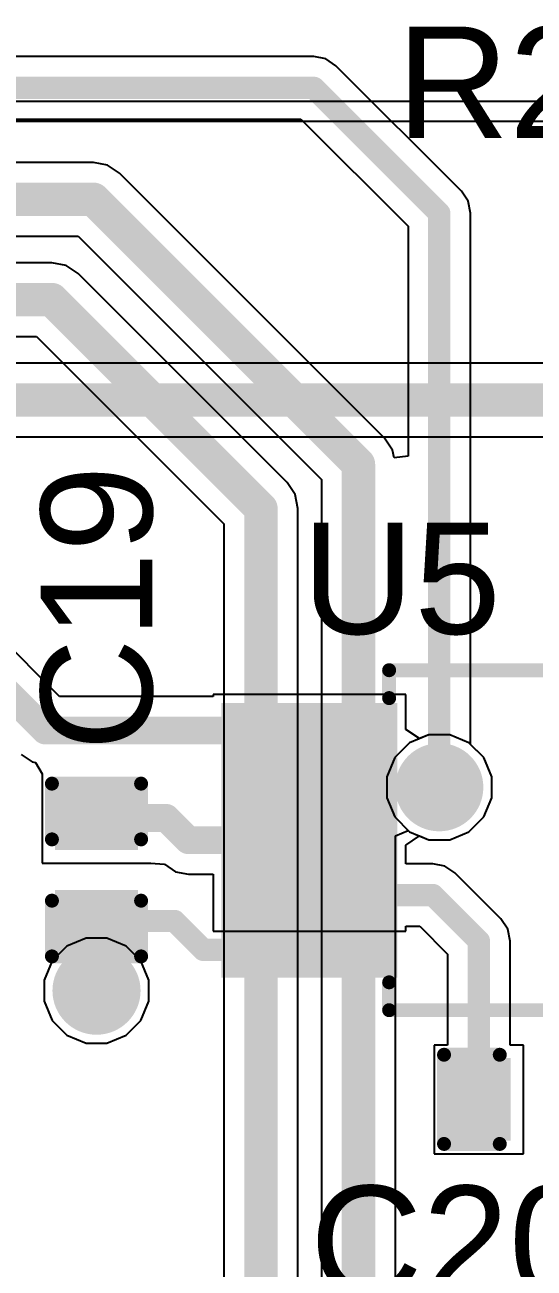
# Model space of a CAD drawing. Header units: inches. Extents: x -0.91 to 3.86, y -0.82 to 4.16.
# Drawn here: x 0.6293 to 0.812, y 3.1334 to 3.5796 of the extents above; entities that cross this region are included whole.
import ezdxf

# ---------------------------------------------------------------- set-up
doc = ezdxf.new("R2010")
doc.units = ezdxf.units.IN
doc.header["$MEASUREMENT"] = 0
for name, color, linetype in [('Bottom Layer 1', 5, 'Continuous'), ('Bottom Solder', 6, 'Continuous'), ('GND+Signal', 16, 'Continuous'), ('PWR+Signal', 76, 'Continuous'), ('Top Layer 1', 1, 'Continuous'), ('Top Overlay', 2, 'Continuous'), ('Top Paste', 8, 'Continuous'), ('Top Solder', 216, 'Continuous'), ('Via Holes', 16, 'Continuous')]:
    doc.layers.add(name, color=color, linetype=linetype)
doc.styles.add('Arial', font='', dxfattribs={"height": 0.2})
doc.styles.get('Arial').set_extended_font_data('Arial')

# ---------------------------------------------------------------- blocks, each defined once
blk = doc.blocks.new('10_MSOP_117')
at = {"layer": 'Top Layer 1'}
for points in [[(-0.11417395, 0.0452755), (-0.05905585, 0.0452755), (-0.05905585, 0.0334645), (-0.11417395, 0.0334645)], [(0.05905605, 0.0452755), (0.11417415, 0.0452755), (0.11417415, 0.0334645), (0.05905605, 0.0334645)], [(-0.11417395, 0.0255915), (-0.05905585, 0.0255915), (-0.05905585, 0.0137805), (-0.11417395, 0.0137805)], [(0.05905605, 0.0255895), (0.11417415, 0.0255895), (0.11417415, 0.0137785), (0.05905605, 0.0137785)], [(-0.11417395, 0.0059055), (-0.05905585, 0.0059055), (-0.05905585, -0.0059055), (-0.11417395, -0.0059055)], [(0.05905605, 0.0059055), (0.11417415, 0.0059055), (0.11417415, -0.0059055), (0.05905605, -0.0059055)], [(-0.11417395, -0.0137805), (-0.05905585, -0.0137805), (-0.05905585, -0.0255915), (-0.11417395, -0.0255915)], [(0.05905605, -0.0137805), (0.11417415, -0.0137805), (0.11417415, -0.0255915), (0.05905605, -0.0255915)], [(-0.11417395, -0.0334645), (-0.05905585, -0.0334645), (-0.05905585, -0.0452755), (-0.11417395, -0.0452755)], [(0.05905605, -0.0334645), (0.11417415, -0.0334645), (0.11417415, -0.0452755), (0.05905605, -0.0452755)]]:
    blk.add_hatch(color=1, dxfattribs=at).paths.add_polyline_path(points)
at = {"layer": 'Top Paste'}
for points in [[(-0.11417395, 0.0452755), (-0.05905585, 0.0452755), (-0.05905585, 0.0334645), (-0.11417395, 0.0334645)], [(0.05905605, 0.0452755), (0.11417415, 0.0452755), (0.11417415, 0.0334645), (0.05905605, 0.0334645)], [(-0.11417395, 0.0255915), (-0.05905585, 0.0255915), (-0.05905585, 0.0137805), (-0.11417395, 0.0137805)], [(0.05905605, 0.0255895), (0.11417415, 0.0255895), (0.11417415, 0.0137785), (0.05905605, 0.0137785)], [(-0.11417395, 0.0059055), (-0.05905585, 0.0059055), (-0.05905585, -0.0059055), (-0.11417395, -0.0059055)], [(0.05905605, 0.0059055), (0.11417415, 0.0059055), (0.11417415, -0.0059055), (0.05905605, -0.0059055)], [(-0.11417395, -0.0137805), (-0.05905585, -0.0137805), (-0.05905585, -0.0255915), (-0.11417395, -0.0255915)], [(0.05905605, -0.0137805), (0.11417415, -0.0137805), (0.11417415, -0.0255915), (0.05905605, -0.0255915)], [(-0.11417395, -0.0334645), (-0.05905585, -0.0334645), (-0.05905585, -0.0452755), (-0.11417395, -0.0452755)], [(0.05905605, -0.0334645), (0.11417415, -0.0334645), (0.11417415, -0.0452755), (0.05905605, -0.0452755)]]:
    blk.add_hatch(color=8, dxfattribs=at).paths.add_polyline_path(points)
at = {"layer": 'Top Solder'}
for points in [[(-0.11817395, 0.0492755), (-0.05505585, 0.0492755), (-0.05505585, 0.0294645), (-0.11817395, 0.0294645)], [(0.05505605, 0.0492755), (0.11817415, 0.0492755), (0.11817415, 0.0294645), (0.05505605, 0.0294645)], [(-0.11817395, 0.0295915), (-0.05505585, 0.0295915), (-0.05505585, 0.0097805), (-0.11817395, 0.0097805)], [(0.05505605, 0.0295895), (0.11817415, 0.0295895), (0.11817415, 0.0097785), (0.05505605, 0.0097785)], [(-0.11817395, 0.0099055), (-0.05505585, 0.0099055), (-0.05505585, -0.0099055), (-0.11817395, -0.0099055)], [(0.05505605, 0.0099055), (0.11817415, 0.0099055), (0.11817415, -0.0099055), (0.05505605, -0.0099055)], [(-0.11817395, -0.0097805), (-0.05505585, -0.0097805), (-0.05505585, -0.0295915), (-0.11817395, -0.0295915)], [(0.05505605, -0.0097805), (0.11817415, -0.0097805), (0.11817415, -0.0295915), (0.05505605, -0.0295915)], [(-0.11817395, -0.0294645), (-0.05505585, -0.0294645), (-0.05505585, -0.0492755), (-0.11817395, -0.0492755)], [(0.05505605, -0.0294645), (0.11817415, -0.0294645), (0.11817415, -0.0492755), (0.05505605, -0.0492755)]]:
    blk.add_hatch(color=216, dxfattribs=at).paths.add_polyline_path(points)
at = {"layer": 'Top Overlay'}
for points in [[(0.0579991, 0.061, 0.005, 0.005, 0), (-0.0580009, 0.061, 0.005, 0.005, 0)], [(-0.0580009, 0.061, 0.005, 0.005, 0), (-0.0580009, 0.051, 0.005, 0.005, 0)], [(0.0579991, 0.061, 0.005, 0.005, 0), (0.0579991, 0.051, 0.005, 0.005, 0)], [(-0.1200009, 0.04, 0.005, 0.005, 0), (-0.1250009, 0.045, 0.005, 0.005, 0)], [(-0.1250009, 0.045, 0.005, 0.005, 0), (-0.1250009, 0.035, 0.005, 0.005, 0)], [(-0.1200009, 0.04, 0.005, 0.005, 0), (-0.1250009, 0.035, 0.005, 0.005, 0)], [(-0.0580009, -0.051, 0.005, 0.005, 0), (-0.0580009, -0.061, 0.005, 0.005, 0)], [(0.0579991, -0.051, 0.005, 0.005, 0), (0.0579991, -0.061, 0.005, 0.005, 0)], [(0.0579991, -0.061, 0.005, 0.005, 0), (-0.0580009, -0.061, 0.005, 0.005, 0)]]:
    blk.add_lwpolyline(points, format="xyseb", dxfattribs=at)
for points in [[(-0.0592509, 0.061, 0.0025, 0.0025, 1), (-0.0567509, 0.061, 0.0025, 0.0025, 1)], [(-0.0592509, 0.061, 0.0025, 0.0025, 1), (-0.0567509, 0.061, 0.0025, 0.0025, 1)], [(0.0567491, 0.061, 0.0025, 0.0025, 1), (0.0592491, 0.061, 0.0025, 0.0025, 1)], [(0.0567491, 0.061, 0.0025, 0.0025, 1), (0.0592491, 0.061, 0.0025, 0.0025, 1)], [(-0.0592509, 0.051, 0.0025, 0.0025, 1), (-0.0567509, 0.051, 0.0025, 0.0025, 1)], [(0.0567491, 0.051, 0.0025, 0.0025, 1), (0.0592491, 0.051, 0.0025, 0.0025, 1)], [(-0.1262509, 0.045, 0.0025, 0.0025, 1), (-0.1237509, 0.045, 0.0025, 0.0025, 1)], [(-0.1262509, 0.045, 0.0025, 0.0025, 1), (-0.1237509, 0.045, 0.0025, 0.0025, 1)], [(-0.1212509, 0.04, 0.0025, 0.0025, 1), (-0.1187509, 0.04, 0.0025, 0.0025, 1)], [(-0.1212509, 0.04, 0.0025, 0.0025, 1), (-0.1187509, 0.04, 0.0025, 0.0025, 1)], [(-0.1262509, 0.035, 0.0025, 0.0025, 1), (-0.1237509, 0.035, 0.0025, 0.0025, 1)], [(-0.1262509, 0.035, 0.0025, 0.0025, 1), (-0.1237509, 0.035, 0.0025, 0.0025, 1)], [(-0.0592509, -0.051, 0.0025, 0.0025, 1), (-0.0567509, -0.051, 0.0025, 0.0025, 1)], [(0.0567491, -0.051, 0.0025, 0.0025, 1), (0.0592491, -0.051, 0.0025, 0.0025, 1)], [(-0.0592509, -0.061, 0.0025, 0.0025, 1), (-0.0567509, -0.061, 0.0025, 0.0025, 1)], [(-0.0592509, -0.061, 0.0025, 0.0025, 1), (-0.0567509, -0.061, 0.0025, 0.0025, 1)], [(0.0567491, -0.061, 0.0025, 0.0025, 1), (0.0592491, -0.061, 0.0025, 0.0025, 1)], [(0.0567491, -0.061, 0.0025, 0.0025, 1), (0.0592491, -0.061, 0.0025, 0.0025, 1)]]:
    blk.add_lwpolyline(points, format="xyseb", close=True, dxfattribs=at)
blk = doc.blocks.new('C___0402_231')
at = {"layer": 'Top Layer 1'}
for points in [[(-0.0274999, -0.0125), (-0.0274999, 0.0125), (-0.009499899999999999, 0.0125), (-0.009499900000000002, -0.0125)], [(0.0095001, -0.0125), (0.009500100000000001, 0.0125), (0.0275001, 0.0125), (0.0275001, -0.0125)]]:
    blk.add_hatch(color=1, dxfattribs=at).paths.add_polyline_path(points)
at = {"layer": 'Top Paste'}
for points in [[(-0.0274999, -0.0125), (-0.0274999, 0.0125), (-0.009499899999999999, 0.0125), (-0.009499900000000002, -0.0125)], [(0.0095001, -0.0125), (0.009500100000000001, 0.0125), (0.0275001, 0.0125), (0.0275001, -0.0125)]]:
    blk.add_hatch(color=8, dxfattribs=at).paths.add_polyline_path(points)
at = {"layer": 'Top Solder'}
for points in [[(-0.0298621, -0.0148622), (-0.0298621, 0.0148622), (-0.007137699999999999, 0.0148622), (-0.007137700000000001, -0.0148622)], [(0.007137899999999998, -0.0148622), (0.007137900000000002, 0.0148622), (0.0298623, 0.0148622), (0.0298623, -0.0148622)]]:
    blk.add_hatch(color=216, dxfattribs=at).paths.add_polyline_path(points)
at = {"layer": 'Top Overlay'}
for points in [[(-0.0109999, 0.016, 0.005, 0.005, 0), (-0.0309999, 0.016, 0.005, 0.005, 0)], [(-0.0309999, 0.016, 0.005, 0.005, 0), (-0.0309999, -0.016, 0.005, 0.005, 0)], [(0.0310001, 0.016, 0.005, 0.005, 0), (0.0110001, 0.016, 0.005, 0.005, 0)], [(0.0310001, 0.016, 0.005, 0.005, 0), (0.0310001, -0.016, 0.005, 0.005, 0)], [(-0.0109999, -0.016, 0.005, 0.005, 0), (-0.0309999, -0.016, 0.005, 0.005, 0)], [(0.0310001, -0.016, 0.005, 0.005, 0), (0.0110001, -0.016, 0.005, 0.005, 0)]]:
    blk.add_lwpolyline(points, format="xyseb", dxfattribs=at)
for points in [[(-0.0322499, 0.016, 0.0025, 0.0025, 1), (-0.0297499, 0.016, 0.0025, 0.0025, 1)], [(-0.0322499, 0.016, 0.0025, 0.0025, 1), (-0.0297499, 0.016, 0.0025, 0.0025, 1)], [(-0.0122499, 0.016, 0.0025, 0.0025, 1), (-0.0097499, 0.016, 0.0025, 0.0025, 1)], [(0.0097501, 0.016, 0.0025, 0.0025, 1), (0.0122501, 0.016, 0.0025, 0.0025, 1)], [(0.0297501, 0.016, 0.0025, 0.0025, 1), (0.0322501, 0.016, 0.0025, 0.0025, 1)], [(0.0297501, 0.016, 0.0025, 0.0025, 1), (0.0322501, 0.016, 0.0025, 0.0025, 1)], [(-0.0322499, -0.016, 0.0025, 0.0025, 1), (-0.0297499, -0.016, 0.0025, 0.0025, 1)], [(-0.0322499, -0.016, 0.0025, 0.0025, 1), (-0.0297499, -0.016, 0.0025, 0.0025, 1)], [(-0.0122499, -0.016, 0.0025, 0.0025, 1), (-0.0097499, -0.016, 0.0025, 0.0025, 1)], [(0.0097501, -0.016, 0.0025, 0.0025, 1), (0.0122501, -0.016, 0.0025, 0.0025, 1)], [(0.0297501, -0.016, 0.0025, 0.0025, 1), (0.0322501, -0.016, 0.0025, 0.0025, 1)], [(0.0297501, -0.016, 0.0025, 0.0025, 1), (0.0322501, -0.016, 0.0025, 0.0025, 1)]]:
    blk.add_lwpolyline(points, format="xyseb", close=True, dxfattribs=at)
blk = doc.blocks.new('C___0402_232')
at = {"layer": 'Top Layer 1'}
for points in [[(-0.027501, -0.0124991), (-0.027501, 0.0125009), (-0.009501000000000002, 0.0125009), (-0.009500999999999997, -0.0124991)], [(0.009499000000000002, -0.0124991), (0.009498999999999997, 0.0125009), (0.027499, 0.0125009), (0.027499, -0.0124991)]]:
    blk.add_hatch(color=1, dxfattribs=at).paths.add_polyline_path(points)
at = {"layer": 'Top Paste'}
for points in [[(-0.027501, -0.0124991), (-0.027501, 0.0125009), (-0.009501000000000002, 0.0125009), (-0.009500999999999997, -0.0124991)], [(0.009499000000000002, -0.0124991), (0.009498999999999997, 0.0125009), (0.027499, 0.0125009), (0.027499, -0.0124991)]]:
    blk.add_hatch(color=8, dxfattribs=at).paths.add_polyline_path(points)
at = {"layer": 'Top Solder'}
for points in [[(-0.0298632, -0.0148613), (-0.0298632, 0.0148631), (-0.007138800000000003, 0.0148631), (-0.007138799999999997, -0.0148613)], [(0.007136800000000003, -0.0148613), (0.007136799999999997, 0.0148631), (0.0298612, 0.0148631), (0.0298612, -0.0148613)]]:
    blk.add_hatch(color=216, dxfattribs=at).paths.add_polyline_path(points)
at = {"layer": 'Top Overlay'}
for points in [[(-0.011001, 0.0160009, 0.005, 0.005, 0), (-0.031001, 0.0160009, 0.005, 0.005, 0)], [(-0.031001, -0.0159991, 0.005, 0.005, 0), (-0.031001, 0.0160009, 0.005, 0.005, 0)], [(0.030999, 0.0160009, 0.005, 0.005, 0), (0.010999, 0.0160009, 0.005, 0.005, 0)], [(0.030999, -0.0159991, 0.005, 0.005, 0), (0.030999, 0.0160009, 0.005, 0.005, 0)], [(-0.011001, -0.0159991, 0.005, 0.005, 0), (-0.031001, -0.0159991, 0.005, 0.005, 0)], [(0.030999, -0.0159991, 0.005, 0.005, 0), (0.010999, -0.0159991, 0.005, 0.005, 0)]]:
    blk.add_lwpolyline(points, format="xyseb", dxfattribs=at)
for points in [[(-0.032251, 0.0160009, 0.0025, 0.0025, 1), (-0.029751, 0.0160009, 0.0025, 0.0025, 1)], [(-0.032251, 0.0160009, 0.0025, 0.0025, 1), (-0.029751, 0.0160009, 0.0025, 0.0025, 1)], [(-0.012251, 0.0160009, 0.0025, 0.0025, 1), (-0.009751, 0.0160009, 0.0025, 0.0025, 1)], [(0.009749, 0.0160009, 0.0025, 0.0025, 1), (0.012249, 0.0160009, 0.0025, 0.0025, 1)], [(0.029749, 0.0160009, 0.0025, 0.0025, 1), (0.032249, 0.0160009, 0.0025, 0.0025, 1)], [(0.029749, 0.0160009, 0.0025, 0.0025, 1), (0.032249, 0.0160009, 0.0025, 0.0025, 1)], [(-0.032251, -0.0159991, 0.0025, 0.0025, 1), (-0.029751, -0.0159991, 0.0025, 0.0025, 1)], [(-0.032251, -0.0159991, 0.0025, 0.0025, 1), (-0.029751, -0.0159991, 0.0025, 0.0025, 1)], [(-0.012251, -0.0159991, 0.0025, 0.0025, 1), (-0.009751, -0.0159991, 0.0025, 0.0025, 1)], [(0.009749, -0.0159991, 0.0025, 0.0025, 1), (0.012249, -0.0159991, 0.0025, 0.0025, 1)], [(0.029749, -0.0159991, 0.0025, 0.0025, 1), (0.032249, -0.0159991, 0.0025, 0.0025, 1)], [(0.029749, -0.0159991, 0.0025, 0.0025, 1), (0.032249, -0.0159991, 0.0025, 0.0025, 1)]]:
    blk.add_lwpolyline(points, format="xyseb", close=True, dxfattribs=at)

msp = doc.modelspace()

# ---------------------------------------------------------------- hatches: boundary and pattern name
at = {"layer": 'Bottom Layer 1'}
h = msp.add_hatch(color=5, dxfattribs=at)
edge = h.paths.add_edge_path()
edge.add_arc((0.778, 3.306), 0.011811, 0, 360)
h = msp.add_hatch(color=5, dxfattribs=at)
edge = h.paths.add_edge_path()
edge.add_arc((0.655, 3.233), 0.011811, 0, 360)
at = {"layer": 'Bottom Solder'}
h = msp.add_hatch(color=6, dxfattribs=at)
edge = h.paths.add_edge_path()
edge.add_arc((0.778, 3.306), 0.015811, 0, 360)
h = msp.add_hatch(color=6, dxfattribs=at)
edge = h.paths.add_edge_path()
edge.add_arc((0.655, 3.233), 0.015811, 0, 360)
at = {"layer": 'GND+Signal'}
h = msp.add_hatch(color=16, dxfattribs=at)
edge = h.paths.add_edge_path()
edge.add_arc((0.778, 3.306), 0.011811, 0, 360)
h = msp.add_hatch(color=16, dxfattribs=at)
edge = h.paths.add_edge_path()
edge.add_arc((0.655, 3.233), 0.011811, 0, 360)
at = {"layer": 'PWR+Signal'}
h = msp.add_hatch(color=76, dxfattribs=at)
edge = h.paths.add_edge_path()
edge.add_arc((0.778, 3.306), 0.011811, 0, 360)
h = msp.add_hatch(color=76, dxfattribs=at)
edge = h.paths.add_edge_path()
edge.add_arc((0.655, 3.233), 0.011811, 0, 360)
at = {"layer": 'Top Layer 1'}
h = msp.add_hatch(color=1, dxfattribs=at)
edge = h.paths.add_edge_path()
edge.add_arc((0.778, 3.306), 0.011811, 0, 360)
h = msp.add_hatch(color=1, dxfattribs=at)
edge = h.paths.add_edge_path()
edge.add_arc((0.655, 3.233), 0.011811, 0, 360)
at = {"layer": 'Top Solder'}
h = msp.add_hatch(color=216, dxfattribs=at)
edge = h.paths.add_edge_path()
edge.add_arc((0.655, 3.233), 0.015811, 0, 360)
at = {"layer": 'Via Holes'}
h = msp.add_hatch(color=7, dxfattribs=at)
edge = h.paths.add_edge_path()
edge.add_arc((0.778, 3.306), 0.0059055, 0, 360)
h = msp.add_hatch(color=7, dxfattribs=at)
edge = h.paths.add_edge_path()
edge.add_arc((0.655, 3.233), 0.0059055, 0, 360)

# ---------------------------------------------------------------- linework, layer by layer
at = {"layer": 'Bottom Layer 1'}
for p, q in [((0.7329996, 3.5682155), (0.4016457, 3.5682155)), ((0.7330001, 3.5682156), (0.7329996, 3.5682155)), ((0.7372921, 3.5673618), (0.7330001, 3.5682156)), ((0.7409307, 3.5649306), (0.7372921, 3.5673618)), ((0.7859303, 3.5199309), (0.7409307, 3.5649306)), ((0.3970005, 3.5457845), (0.7283544, 3.5457845)), ((0.7283544, 3.5457845), (0.7667845, 3.5073545)), ((0.6539116, 3.5302547), (0.3844903, 3.5302547)), ((0.658984, 3.5292457), (0.6539116, 3.5302547)), ((0.6632841, 3.5263725), (0.658984, 3.5292457)), ((0.7583724, 3.4312842), (0.6632841, 3.5263725)), ((0.7859306, 3.5199307), (0.7859303, 3.5199309)), ((0.7883618, 3.5162921), (0.7859306, 3.5199307)), ((0.7892156, 3.5120001), (0.7883618, 3.5162921)), ((0.7892155, 3.5119996), (0.7892156, 3.5120001)), ((0.7892155, 3.3213873), (0.7892155, 3.5119996)), ((0.7667845, 3.5073545), (0.7667845, 3.4247677)), ((0.379, 3.5037453), (0.6484213, 3.5037453)), ((0.6484213, 3.5037453), (0.7357452, 3.4164214)), ((0.639, 3.4942547), (0.3534903, 3.4942547)), ((0.6440724, 3.4932457), (0.639, 3.4942547)), ((0.6483725, 3.4903725), (0.6440724, 3.4932457)), ((0.7233725, 3.4153725), (0.6483725, 3.4903725)), ((0.348, 3.4677453), (0.6335097, 3.4677453)), ((0.6335097, 3.4677453), (0.7007453, 3.4005097)), ((0.7612457, 3.426984), (0.7583724, 3.4312842)), ((0.7617845, 3.4242752), (0.7612457, 3.426984)), ((0.7667845, 3.4247677), (0.7617845, 3.4242752)), ((0.7262457, 3.4110724), (0.7233725, 3.4153725)), ((0.7357452, 3.4164214), (0.7357452, 3.0574231)), ((0.7272547, 3.406), (0.7262457, 3.4110724)), ((0.7272547, 3.0593807), (0.7272547, 3.406)), ((0.7007453, 3.4005097), (0.7007453, 3.0538904)), ((0.7939472, 3.3166556), (0.7892155, 3.3213873)), ((0.796811, 3.3097417), (0.7939472, 3.3166556)), ((0.796811, 3.3022583), (0.796811, 3.3097417)), ((0.7939472, 3.2953444), (0.796811, 3.3022583)), ((0.7886556, 3.2900528), (0.7939472, 3.2953444)), ((0.7622546, 3.2886097), (0.766874, 3.2905232)), ((0.7622546, 3.0512508), (0.7622546, 3.2886097)), ((0.766874, 3.2905232), (0.7673444, 3.2900528)), ((0.7673444, 3.2900528), (0.7742583, 3.287189)), ((0.7817417, 3.287189), (0.7886556, 3.2900528)), ((0.7742583, 3.287189), (0.7817417, 3.287189))]:
    msp.add_line(p, q, dxfattribs=at)
for points in [[(0.397, 3.557, 0.008, 0.008, 0), (0.7330001, 3.557, 0.008, 0.008, 0)], [(0.7330001, 3.557, 0.008, 0.008, 0), (0.778, 3.5120001, 0.008, 0.008, 0)], [(0.379, 3.517, 0.012, 0.012, 0), (0.6539116, 3.517, 0.012, 0.012, 0)], [(0.6539116, 3.517, 0.012, 0.012, 0), (0.7489999, 3.4219117, 0.012, 0.012, 0)], [(0.778, 3.306, 0.008, 0.008, 0), (0.778, 3.5120001, 0.008, 0.008, 0)], [(0.348, 3.481, 0.012, 0.012, 0), (0.639, 3.481, 0.012, 0.012, 0)], [(0.639, 3.481, 0.012, 0.012, 0), (0.714, 3.406, 0.012, 0.012, 0)], [(0.7489999, 3.0457605, 0.012, 0.012, 0), (0.7489999, 3.4219117, 0.012, 0.012, 0)], [(0.714, 3.0538904, 0.012, 0.012, 0), (0.714, 3.406, 0.012, 0.012, 0)]]:
    msp.add_lwpolyline(points, format="xyseb", dxfattribs=at)
for points in [[(0.7310001, 3.557, 0.004, 0.004, 1), (0.7350001, 3.557, 0.004, 0.004, 1)], [(0.7310001, 3.557, 0.004, 0.004, 1), (0.7350001, 3.557, 0.004, 0.004, 1)], [(0.6509116, 3.517, 0.006, 0.006, 1), (0.6569116, 3.517, 0.006, 0.006, 1)], [(0.6509116, 3.517, 0.006, 0.006, 1), (0.6569116, 3.517, 0.006, 0.006, 1)], [(0.776, 3.5120001, 0.004, 0.004, 1), (0.78, 3.5120001, 0.004, 0.004, 1)], [(0.776, 3.5120001, 0.004, 0.004, 1), (0.78, 3.5120001, 0.004, 0.004, 1)], [(0.636, 3.481, 0.006, 0.006, 1), (0.642, 3.481, 0.006, 0.006, 1)], [(0.636, 3.481, 0.006, 0.006, 1), (0.642, 3.481, 0.006, 0.006, 1)], [(0.7459999, 3.4219117, 0.006, 0.006, 1), (0.7519999, 3.4219117, 0.006, 0.006, 1)], [(0.7459999, 3.4219117, 0.006, 0.006, 1), (0.7519999, 3.4219117, 0.006, 0.006, 1)], [(0.711, 3.406, 0.006, 0.006, 1), (0.717, 3.406, 0.006, 0.006, 1)], [(0.711, 3.406, 0.006, 0.006, 1), (0.717, 3.406, 0.006, 0.006, 1)], [(0.776, 3.306, 0.004, 0.004, 1), (0.78, 3.306, 0.004, 0.004, 1)]]:
    msp.add_lwpolyline(points, format="xyseb", close=True, dxfattribs=at)
at = {"layer": 'GND+Signal'}
for p, q in [((1.2730001, 3.4582547), (0.3435243, 3.4582547)), ((0.3435243, 3.4317453), (1.2675098, 3.4317453)), ((0.7742583, 3.324811), (0.7673444, 3.3219472)), ((0.7817417, 3.324811), (0.7742583, 3.324811)), ((0.7886556, 3.3219472), (0.7817417, 3.324811)), ((0.7673444, 3.3219472), (0.7620528, 3.3166556)), ((0.7939472, 3.3166556), (0.7886556, 3.3219472)), ((0.7620528, 3.3166556), (0.759189, 3.3097417)), ((0.796811, 3.3097417), (0.7939472, 3.3166556)), ((0.759189, 3.3097417), (0.759189, 3.3022583)), ((0.796811, 3.3022583), (0.796811, 3.3097417)), ((0.759189, 3.3022583), (0.7620528, 3.2953444)), ((0.7939472, 3.2953444), (0.796811, 3.3022583)), ((0.7620528, 3.2953444), (0.7673444, 3.2900528)), ((0.7886556, 3.2900528), (0.7939472, 3.2953444)), ((0.7673444, 3.2900528), (0.7742583, 3.287189)), ((0.7817417, 3.287189), (0.7886556, 3.2900528)), ((0.7742583, 3.287189), (0.7817417, 3.287189))]:
    msp.add_line(p, q, dxfattribs=at)
msp.add_lwpolyline([(0.32, 3.445, 0.012, 0.012, 0), (1.2730001, 3.445, 0.012, 0.012, 0)], format="xyseb", dxfattribs=at)
at = {"layer": 'PWR+Signal'}
for p, q in [((2.1861977, 3.5521371), (0.341392, 3.5521371)), ((0.249, 3.545), (2.1861977, 3.545)), ((0.7742583, 3.324811), (0.7673444, 3.3219472)), ((0.7817417, 3.324811), (0.7742583, 3.324811)), ((0.7886556, 3.3219472), (0.7817417, 3.324811)), ((0.7673444, 3.3219472), (0.7620528, 3.3166556)), ((0.7939472, 3.3166556), (0.7886556, 3.3219472)), ((0.7620528, 3.3166556), (0.759189, 3.3097417)), ((0.796811, 3.3097417), (0.7939472, 3.3166556)), ((0.759189, 3.3097417), (0.759189, 3.3022583)), ((0.796811, 3.3022583), (0.796811, 3.3097417)), ((0.759189, 3.3022583), (0.7620528, 3.2953444)), ((0.7939472, 3.2953444), (0.796811, 3.3022583)), ((0.7620528, 3.2953444), (0.7673444, 3.2900528)), ((0.7886556, 3.2900528), (0.7939472, 3.2953444)), ((0.7673444, 3.2900528), (0.7742583, 3.287189)), ((0.7817417, 3.287189), (0.7886556, 3.2900528)), ((0.7742583, 3.287189), (0.7817417, 3.287189)), ((0.6443444, 3.2489472), (0.6390528, 3.2436556)), ((0.6512583, 3.251811), (0.6443444, 3.2489472)), ((0.6587417, 3.251811), (0.6512583, 3.251811)), ((0.6656556, 3.2489472), (0.6587417, 3.251811)), ((0.6709472, 3.2436556), (0.6656556, 3.2489472)), ((0.6390528, 3.2436556), (0.636189, 3.2367417)), ((0.673811, 3.2367417), (0.6709472, 3.2436556)), ((0.636189, 3.2367417), (0.636189, 3.2292583)), ((0.673811, 3.2292583), (0.673811, 3.2367417)), ((0.636189, 3.2292583), (0.6390528, 3.2223444)), ((0.6709472, 3.2223444), (0.673811, 3.2292583)), ((0.6390528, 3.2223444), (0.6443444, 3.2170528)), ((0.6656556, 3.2170528), (0.6709472, 3.2223444)), ((0.6443444, 3.2170528), (0.6512583, 3.214189)), ((0.6587417, 3.214189), (0.6656556, 3.2170528)), ((0.6512583, 3.214189), (0.6587417, 3.214189))]:
    msp.add_line(p, q, dxfattribs=at)
at = {"layer": 'Top Layer 1'}
for p, q in [((0.6416981, 3.3386051), (0.479086, 3.5012171)), ((0.6968259, 3.3386051), (0.6416981, 3.3386051)), ((0.7659439, 3.3392755), (0.6968259, 3.3392755)), ((0.6968259, 3.3392755), (0.6968259, 3.3386051)), ((0.7659439, 3.3267791), (0.7659439, 3.3392755)), ((0.770944, 3.3234382), (0.7659439, 3.3267791)), ((0.7742583, 3.324811), (0.770944, 3.3234382)), ((0.7817417, 3.324811), (0.7742583, 3.324811)), ((0.7886556, 3.3219472), (0.7817417, 3.324811)), ((0.7939472, 3.3166556), (0.7886556, 3.3219472)), ((0.6279785, 3.3177185), (0.6319479, 3.3150662)), ((0.796811, 3.3097417), (0.7939472, 3.3166556)), ((0.6319479, 3.3150662), (0.6331579, 3.3148255)), ((0.6331579, 3.3148255), (0.6355009, 3.3107959)), ((0.6355009, 3.3107959), (0.6355009, 3.278796)), ((0.796811, 3.3022583), (0.796811, 3.3097417)), ((0.7939472, 3.2953444), (0.796811, 3.3022583)), ((0.7886556, 3.2900528), (0.7939472, 3.2953444)), ((0.7659439, 3.2852209), (0.770944, 3.2885618)), ((0.770944, 3.2885618), (0.7742583, 3.287189)), ((0.7817417, 3.287189), (0.7886556, 3.2900528)), ((0.7659439, 3.2785315), (0.7659439, 3.2852209)), ((0.7742583, 3.287189), (0.7817417, 3.287189)), ((0.6355009, 3.278796), (0.6745008, 3.278796)), ((0.6745008, 3.278796), (0.6745008, 3.2787959)), ((0.6745008, 3.2787959), (0.6793252, 3.2783718)), ((0.6793252, 3.2783718), (0.6793485, 3.2783485)), ((0.6793485, 3.2783485), (0.6833178, 3.2756962)), ((0.6833178, 3.2756962), (0.688, 3.2747649)), ((0.7756835, 3.2785315), (0.7659439, 3.2785315)), ((0.775684, 3.2785316), (0.7756835, 3.2785315)), ((0.779976, 3.2776778), (0.775684, 3.2785316)), ((0.7836146, 3.2752466), (0.779976, 3.2776778)), ((0.8001352, 3.2587259), (0.7836146, 3.2752466)), ((0.688, 3.2747649), (0.6968259, 3.2747649)), ((0.6968259, 3.2747649), (0.6968259, 3.2544105)), ((0.8001355, 3.2587257), (0.8001352, 3.2587259)), ((0.8025667, 3.2550871), (0.8001355, 3.2587257)), ((0.6968259, 3.2544105), (0.7659439, 3.2544105)), ((0.7659439, 3.2544105), (0.7659439, 3.2561005)), ((0.7659439, 3.2561005), (0.7710383, 3.2561005)), ((0.7710383, 3.2561005), (0.7809894, 3.2461495)), ((0.8034205, 3.2507951), (0.8025667, 3.2550871)), ((0.8034204, 3.2507946), (0.8034205, 3.2507951)), ((0.8034204, 3.2135), (0.8034204, 3.2507946)), ((0.7809894, 3.2461495), (0.7809894, 3.2135)), ((0.7809894, 3.2135), (0.7762049, 3.2135)), ((0.7762049, 3.2135), (0.7762049, 3.1745)), ((0.8082049, 3.2135), (0.8034204, 3.2135)), ((0.8082049, 3.1745), (0.8082049, 3.2135)), ((0.7762049, 3.1745), (0.8082049, 3.1745))]:
    msp.add_line(p, q, dxfattribs=at)
for points in [[(0.4668509, 3.4961492, 0.01, 0.01, 0), (0.6366301, 3.32637, 0.01, 0.01, 0)], [(0.6366301, 3.32637, 0.01, 0.01, 0), (0.7313849, 3.32637, 0.01, 0.01, 0)], [(0.7313849, 3.306686, 0.008, 0.008, 0), (0.777314, 3.306686, 0.008, 0.008, 0)], [(0.777314, 3.306686, 0.008, 0.008, 0), (0.778, 3.306, 0.008, 0.008, 0)], [(0.6550009, 3.292796, 0.01, 0.01, 0), (0.6572049, 3.295, 0.01, 0.01, 0)], [(0.6572049, 3.295, 0.01, 0.01, 0), (0.68, 3.295, 0.01, 0.01, 0)], [(0.68, 3.295, 0.01, 0.01, 0), (0.688, 3.287, 0.01, 0.01, 0)], [(0.688, 3.287, 0.01, 0.01, 0), (0.7313849, 3.287, 0.01, 0.01, 0)], [(0.7313849, 3.267316, 0.008, 0.008, 0), (0.775684, 3.267316, 0.008, 0.008, 0)], [(0.775684, 3.267316, 0.008, 0.008, 0), (0.7922049, 3.2507951, 0.008, 0.008, 0)], [(0.6550009, 3.257796, 0.008, 0.008, 0), (0.6552049, 3.258, 0.008, 0.008, 0)], [(0.6550009, 3.2330009, 0.008, 0.008, 0), (0.6550009, 3.257796, 0.008, 0.008, 0)], [(0.6552049, 3.258, 0.008, 0.008, 0), (0.683, 3.258, 0.008, 0.008, 0)], [(0.683, 3.258, 0.008, 0.008, 0), (0.69337, 3.24763, 0.008, 0.008, 0)], [(0.7922049, 3.194, 0.008, 0.008, 0), (0.7922049, 3.2507951, 0.008, 0.008, 0)], [(0.69337, 3.24763, 0.008, 0.008, 0), (0.7313849, 3.24763, 0.008, 0.008, 0)], [(0.655, 3.233, 0.008, 0.008, 0), (0.6550009, 3.2330009, 0.008, 0.008, 0)]]:
    msp.add_lwpolyline(points, format="xyseb", dxfattribs=at)
for points in [[(0.6341301, 3.32637, 0.005, 0.005, 1), (0.6391301, 3.32637, 0.005, 0.005, 1)], [(0.6341301, 3.32637, 0.005, 0.005, 1), (0.6391301, 3.32637, 0.005, 0.005, 1)], [(0.7288849, 3.32637, 0.005, 0.005, 1), (0.7338849, 3.32637, 0.005, 0.005, 1)], [(0.7293849, 3.306686, 0.004, 0.004, 1), (0.7333849, 3.306686, 0.004, 0.004, 1)], [(0.775314, 3.306686, 0.004, 0.004, 1), (0.779314, 3.306686, 0.004, 0.004, 1)], [(0.775314, 3.306686, 0.004, 0.004, 1), (0.779314, 3.306686, 0.004, 0.004, 1)], [(0.776, 3.306, 0.004, 0.004, 1), (0.78, 3.306, 0.004, 0.004, 1)], [(0.6525009, 3.292796, 0.005, 0.005, 1), (0.6575009, 3.292796, 0.005, 0.005, 1)], [(0.6547049, 3.295, 0.005, 0.005, 1), (0.6597049, 3.295, 0.005, 0.005, 1)], [(0.6547049, 3.295, 0.005, 0.005, 1), (0.6597049, 3.295, 0.005, 0.005, 1)], [(0.6775, 3.295, 0.005, 0.005, 1), (0.6825, 3.295, 0.005, 0.005, 1)], [(0.6775, 3.295, 0.005, 0.005, 1), (0.6825, 3.295, 0.005, 0.005, 1)], [(0.6855, 3.287, 0.005, 0.005, 1), (0.6905, 3.287, 0.005, 0.005, 1)], [(0.6855, 3.287, 0.005, 0.005, 1), (0.6905, 3.287, 0.005, 0.005, 1)], [(0.7288849, 3.287, 0.005, 0.005, 1), (0.7338849, 3.287, 0.005, 0.005, 1)], [(0.7293849, 3.267316, 0.004, 0.004, 1), (0.7333849, 3.267316, 0.004, 0.004, 1)], [(0.773684, 3.267316, 0.004, 0.004, 1), (0.777684, 3.267316, 0.004, 0.004, 1)], [(0.773684, 3.267316, 0.004, 0.004, 1), (0.777684, 3.267316, 0.004, 0.004, 1)], [(0.6530009, 3.257796, 0.004, 0.004, 1), (0.6570009, 3.257796, 0.004, 0.004, 1)], [(0.6530009, 3.257796, 0.004, 0.004, 1), (0.6570009, 3.257796, 0.004, 0.004, 1)], [(0.6532049, 3.258, 0.004, 0.004, 1), (0.6572049, 3.258, 0.004, 0.004, 1)], [(0.6532049, 3.258, 0.004, 0.004, 1), (0.6572049, 3.258, 0.004, 0.004, 1)], [(0.681, 3.258, 0.004, 0.004, 1), (0.685, 3.258, 0.004, 0.004, 1)], [(0.681, 3.258, 0.004, 0.004, 1), (0.685, 3.258, 0.004, 0.004, 1)], [(0.7902049, 3.2507951, 0.004, 0.004, 1), (0.7942049, 3.2507951, 0.004, 0.004, 1)], [(0.7902049, 3.2507951, 0.004, 0.004, 1), (0.7942049, 3.2507951, 0.004, 0.004, 1)], [(0.69137, 3.24763, 0.004, 0.004, 1), (0.69537, 3.24763, 0.004, 0.004, 1)], [(0.69137, 3.24763, 0.004, 0.004, 1), (0.69537, 3.24763, 0.004, 0.004, 1)], [(0.7293849, 3.24763, 0.004, 0.004, 1), (0.7333849, 3.24763, 0.004, 0.004, 1)], [(0.653, 3.233, 0.004, 0.004, 1), (0.657, 3.233, 0.004, 0.004, 1)], [(0.6530009, 3.2330009, 0.004, 0.004, 1), (0.6570009, 3.2330009, 0.004, 0.004, 1)], [(0.6530009, 3.2330009, 0.004, 0.004, 1), (0.6570009, 3.2330009, 0.004, 0.004, 1)], [(0.7902049, 3.194, 0.004, 0.004, 1), (0.7942049, 3.194, 0.004, 0.004, 1)]]:
    msp.add_lwpolyline(points, format="xyseb", close=True, dxfattribs=at)

# ---------------------------------------------------------------- block references
for name, p, rotation in [('10_MSOP_117', (0.818, 3.287), 180), ('C___0402_232', (0.655, 3.276295), 270), ('C___0402_231', (0.810705, 3.194), 180)]:
    msp.add_blockref(name, p, dxfattribs=dict(rotation=rotation))

# ---------------------------------------------------------------- texts
at = {"layer": 'Top Overlay', "style": 'Arial'}
for s, p in [('R27', (0.7626839, 3.5390065)), ('U5', (0.7286775, 3.3610065)), ('C20', (0.7315989, 3.123))]:
    msp.add_text(s, height=0.04, dxfattribs=at).set_placement(p)
msp.add_text('C19', height=0.04, rotation=90, dxfattribs=at).set_placement((0.6749935, 3.3190162))

doc.saveas('drawing.dxf')
